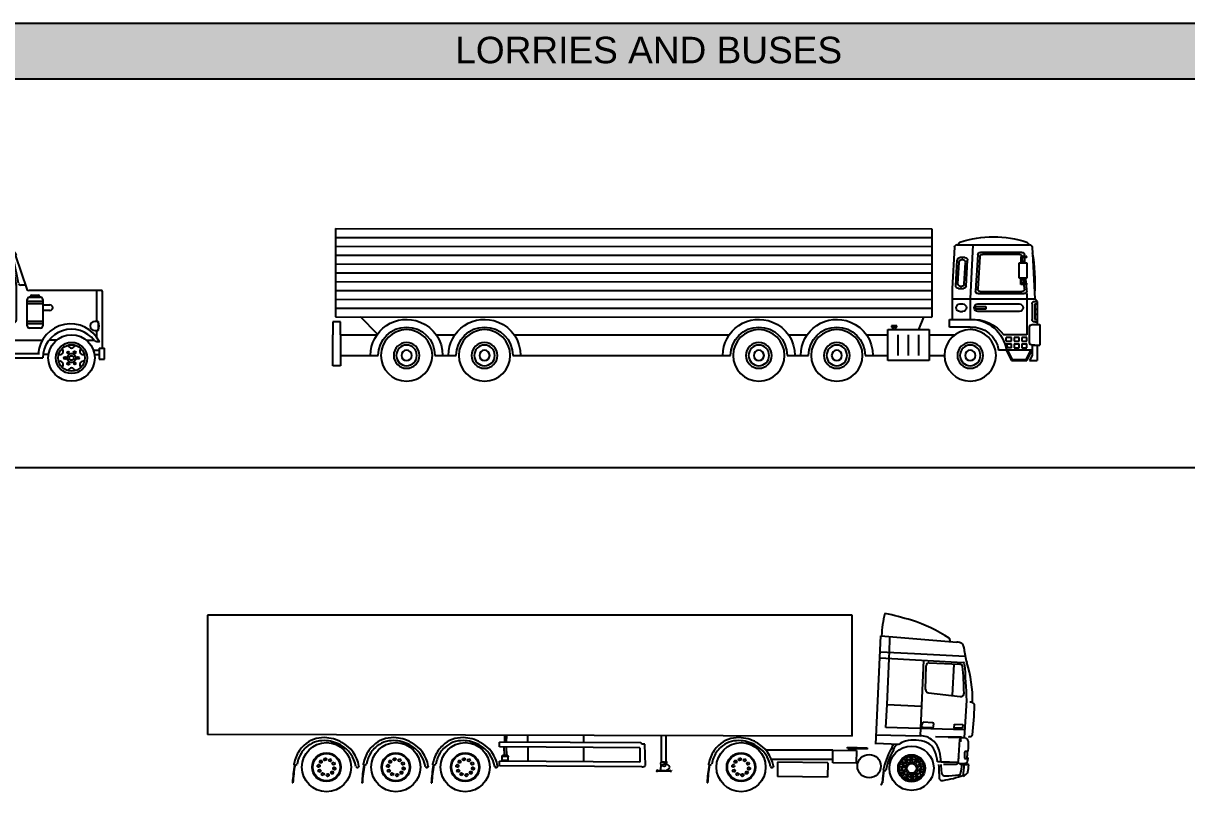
# Model space of a CAD drawing. Header units: millimetres. Extents: x 35403 to 155690, y 202798 to 276657.
# Drawn here: x 84953 to 111281, y 259260 to 276657 of the extents above; entities that cross this region are included whole.
import ezdxf

# ---------------------------------------------------------------- set-up
doc = ezdxf.new("R2010")
doc.units = ezdxf.units.MM
doc.layers.add('www.cad-blocks.net', color=7, linetype='Continuous')
doc.styles.get("Standard").update_dxf_attribs({"font": 'arial.ttf'})

# ---------------------------------------------------------------- blocks, each defined once
blk = doc.blocks.new('A$C00AA65D5')
at = {"linetype": 'ByBlock'}
for p, q in [((0, 1200), (0, 4650)), ((0, 4650), (13500, 4650)), ((13500, 4650), (13500, 1200)), ((13975, 4275), (13975, 1125)), ((14675, 3625), (14125, 3625)), ((14650, 3575), (14775, 3575)), ((14775, 3575), (14675, 3625)), ((14775, 3575), (14975, 3225)), ((15012, 3525), (15012, 2963)), ((15087, 3525), (15012, 3525)), ((15087, 2963), (15087, 3525)), ((15012, 3213), (14975, 3225)), ((15128, 3165), (15087, 3192)), ((15012, 3050), (14025, 3050)), ((15125, 2963), (14975, 2963)), ((14975, 2963), (14975, 1038)), ((15100, 3050), (15087, 3050)), ((15125, 950), (15125, 2963)), ((15150, 1025), (15150, 3123)), ((15257, 2925), (16239, 2925)), ((15175, 1950), (15207, 2877)), ((15300, 2225), (15300, 2725)), ((15350, 2775), (16107, 2775)), ((15950, 2175), (15950, 2775)), ((16157, 2733), (16252, 2234)), ((16352, 2215), (16234, 2779)), ((16270, 2837), (16301, 2845)), ((16280, 2839), (16539, 2084)), ((16286, 2890), (16301, 2845)), ((16203, 2175), (15350, 2175)), ((16508, 2175), (16401, 2175)), ((15175, 1950), (15175, 850)), ((18225, 2050), (16586, 2050)), ((18125, 1350), (18125, 2050)), ((18250, 750), (18250, 2025)), ((18150, 1350), (18075, 1350)), ((18150, 1350), (18150, 1150)), ((13500, 1200), (0, 1200)), ((1125, 1200), (1137, 1100)), ((1137, 1100), (3712, 1100)), ((1137, 1100), (1137, 963)), ((1362, 1100), (1253, 1003)), ((3487, 1100), (3597, 1003)), ((3725, 1200), (3712, 1100)), ((13032, 1195), (13073, 1195)), ((13095, 1183), (13073, 1195)), ((14025, 1075), (14975, 1075)), ((18075, 1150), (18150, 1150)), ((18125, 1000), (18125, 1150)), ((1150, 888), (1150, 175)), ((1175, 863), (1262, 863)), ((1262, 863), (1262, 890)), ((1337, 889), (1406, 872)), ((2219, 841), (2378, 867)), ((2472, 867), (2631, 841)), ((3444, 872), (3513, 889)), ((11692, 950), (11200, 950)), ((11200, 650), (11200, 950)), ((11425, 888), (11425, 175)), ((12212, 1052), (12956, 1029)), ((12224, 1000), (12976, 1000)), ((12892, 950), (12308, 950)), ((14022, 950), (13508, 950)), ((14825, 1025), (14050, 1025)), ((15100, 1025), (14925, 1025)), ((15250, 950), (16050, 950)), ((15250, 950), (15250, 525)), ((16050, 950), (16050, 525)), ((11312, 650), (11200, 650)), ((11312, 600), (11312, 750)), ((11425, 598), (11412, 600)), ((11479, 591), (11450, 595)), ((13724, 551), (13808, 560)), ((13875, 567), (14011, 583)), ((15147, 650), (15250, 650)), ((16050, 625), (16825, 625)), ((18175, 750), (18300, 750)), ((18175, 750), (18175, 500)), ((18300, 500), (18300, 750)), ((12524, 500), (12676, 500)), ((14050, 425), (15100, 425)), ((15250, 525), (16900, 525)), ((18175, 500), (18300, 500)), ((1150, 175), (1175, 175)), ((11425, 175), (11450, 175))]:
    blk.add_line(p, q, dxfattribs=at)
for p, q in [((14800, 3150), (14550, 3625)), ((14850, 3200), (14650, 3575)), ((15012, 3189), (14800, 3150)), ((14975, 3225), (14850, 3200)), ((14750, 2900), (14200, 2900)), ((16050, 2925), (16050, 3000)), ((14125, 2825), (14125, 1275)), ((14825, 1275), (14825, 2825)), ((15250, 1375), (15250, 2725)), ((15350, 2825), (16091, 2825)), ((16189, 2742), (16299, 2184)), ((16300, 2174), (16300, 1375)), ((16550, 1250), (16550, 1850)), ((16600, 1900), (16850, 1900)), ((16625, 1900), (16625, 1925)), ((16650, 1950), (16800, 1950)), ((16825, 1925), (16825, 1900)), ((16900, 1850), (16900, 1250)), ((16900, 1800), (16550, 1800)), ((16900, 1750), (16550, 1750)), ((16900, 1725), (17062, 1725)), ((17062, 1600), (16900, 1600)), ((16250, 1325), (15300, 1325)), ((15337, 1500), (15437, 1500)), ((15337, 1400), (15337, 1500)), ((15437, 1400), (15337, 1400)), ((15362, 1500), (15362, 1400)), ((15437, 1500), (15437, 1400)), ((16900, 1350), (16550, 1350)), ((25, 550), (25, 1200)), ((125, 1125), (125, 550)), ((1362, 1100), (1412, 925)), ((2350, 925), (2375, 1100)), ((2500, 925), (2475, 1100)), ((3487, 1100), (3437, 925)), ((7200, 1025), (7325, 1225)), ((7500, 1200), (7500, 875)), ((7550, 875), (7550, 1200)), ((7600, 1075), (8650, 1075)), ((8700, 875), (8700, 1200)), ((8750, 875), (8750, 1200)), ((9525, 1200), (9825, 1025)), ((10625, 1200), (10475, 1025)), ((12400, 1175), (12400, 1125)), ((12400, 1175), (12550, 1175)), ((12400, 1125), (12800, 1150)), ((12525, 1175), (12525, 1200)), ((12800, 1175), (12650, 1175)), ((12675, 1175), (12675, 1200)), ((12800, 1150), (12800, 1175)), ((14200, 1200), (14750, 1200)), ((16900, 1300), (16550, 1300)), ((16850, 1200), (16600, 1200)), ((1125, 1025), (125, 1025)), ((1137, 963), (1112, 963)), ((1112, 963), (1112, 863)), ((1112, 863), (1150, 863)), ((1175, 888), (1175, 175)), ((1412, 925), (1330, 886)), ((1373, 906), (1425, 893)), ((1408, 923), (1447, 913)), ((1412, 925), (1460, 925)), ((2140, 925), (2350, 925)), ((2181, 886), (2351, 913)), ((2201, 864), (2359, 889)), ((2491, 889), (2649, 864)), ((2499, 913), (2669, 886)), ((2500, 925), (2710, 925)), ((3390, 925), (3437, 925)), ((3403, 913), (3442, 923)), ((3425, 893), (3477, 906)), ((3437, 925), (3520, 886)), ((3625, 1025), (7200, 1025)), ((7600, 1025), (8650, 1025)), ((7600, 975), (8650, 975)), ((7600, 925), (8650, 925)), ((7600, 875), (8650, 875)), ((7600, 825), (8650, 825)), ((9825, 1025), (10475, 1025)), ((10300, 600), (9946, 1025)), ((10300, 678), (10011, 1025)), ((10300, 1025), (10300, 678)), ((10400, 475), (10400, 1025)), ((11425, 875), (11200, 875)), ((11450, 888), (11450, 175)), ((11609, 875), (11450, 875)), ((12809, 875), (12391, 875)), ((12525, 1042), (12525, 1000)), ((12675, 1000), (12675, 1038)), ((14012, 875), (13591, 875)), ((14050, 1025), (14050, 425)), ((14825, 1050), (14825, 984)), ((14925, 1050), (14925, 984)), ((15100, 425), (15100, 1025)), ((15126, 950), (15175, 950)), ((15138, 875), (15175, 875)), ((15350, 950), (15350, 525)), ((15450, 800), (15450, 575)), ((15450, 800), (15850, 800)), ((15850, 800), (15850, 575)), ((15950, 950), (15950, 525)), ((16050, 925), (16875, 925)), ((17210, 925), (17049, 925)), ((17890, 925), (18053, 925)), ((125, 700), (25, 700)), ((125, 550), (25, 550)), ((8650, 775), (7600, 775)), ((7650, 725), (8600, 725)), ((10300, 600), (10300, 475)), ((11312, 725), (11200, 725)), ((11312, 750), (11412, 750)), ((11412, 750), (11412, 600)), ((11425, 725), (11412, 725)), ((11425, 648), (11412, 650)), ((11425, 623), (11412, 625)), ((11414, 675), (11424, 674)), ((11515, 725), (11450, 725)), ((11488, 640), (11450, 645)), ((11483, 616), (11450, 620)), ((11452, 670), (11492, 665)), ((12550, 725), (12485, 725)), ((12505, 669), (12548, 675)), ((12550, 650), (12511, 645)), ((12550, 625), (12516, 621)), ((12550, 600), (12520, 596)), ((12524, 550), (12676, 550)), ((12550, 600), (12550, 750)), ((12550, 750), (12650, 750)), ((12650, 750), (12650, 600)), ((12715, 725), (12650, 725)), ((12650, 650), (12689, 645)), ((12650, 625), (12684, 621)), ((12650, 600), (12680, 596)), ((12695, 669), (12652, 675)), ((13787, 725), (13685, 725)), ((13787, 725), (13685, 725)), ((13708, 665), (13786, 675)), ((13787, 650), (13712, 640)), ((13787, 625), (13717, 616)), ((13787, 600), (13721, 591)), ((13787, 750), (13887, 750)), ((13787, 600), (13787, 750)), ((13887, 750), (13887, 600)), ((14000, 725), (13887, 725)), ((14003, 650), (13887, 650)), ((13887, 618), (14005, 630)), ((15150, 725), (15250, 725)), ((15450, 575), (15850, 575)), ((17030, 600), (16904, 600)), ((18045, 700), (18175, 700)), ((18070, 600), (18175, 600))]:
    blk.add_line(p, q)
blk.add_lwpolyline([(14875, 1075, 0.051099), (14855, 1073, 0.064948), (14840, 1068, 0.104203), (14828, 1058, 0.174705), (14825, 1050, 0.174705), (14828, 1042, 0.104203), (14840, 1032, 0.064948), (14855, 1027, 0.051099), (14875, 1025, 0.051099), (14895, 1027, 0.064948), (14910, 1032, 0.104203), (14922, 1042, 0.174705), (14925, 1050, 0.174705), (14922, 1058, 0.104203), (14910, 1068, 0.064948), (14895, 1073, 0.051099)], format="xyb", close=True, dxfattribs=at)
for points in [[(14800, 984, 0.174705), (14809, 959, 0.104203), (14828, 944, 0.064948), (14850, 936, 0.051099), (14875, 934, 0.051099), (14900, 936, 0.064948), (14922, 944, 0.104203), (14941, 959, 0.174705), (14950, 984, 0.174705)], [(14825, 984, 0.174705), (14828, 975, 0.104203), (14840, 966, 0.064948), (14855, 961, 0.051099), (14875, 959, 0.051099), (14895, 961, 0.064948), (14910, 966, 0.104203), (14922, 975, 0.174705), (14925, 984, 0.174705)]]:
    blk.add_lwpolyline(points, format="xyb")
for centre, radius in [((1162, 913), 25), ((1800, 525), 525), ((1800, 525), 354), ((3050, 525), 525), ((3050, 525), 354), ((11437, 913), 25), ((12000, 525), 525), ((12000, 525), 354), ((13200, 525), 525), ((13200, 525), 354), ((17550, 525), 525), ((17550, 525), 354), ((1800, 525), 100), ((3050, 525), 100), ((12000, 525), 100), ((13200, 525), 100), ((17550, 525), 100)]:
    blk.add_circle(centre, radius, dxfattribs=at)
for centre, radius in [((1300, 950), 25), ((1800, 525), 300), ((2425, 925), 25), ((3050, 525), 300), ((3550, 950), 25), ((12000, 525), 300), ((13200, 525), 300), ((17550, 525), 300), ((1654, 527), 25), ((1729, 652), 25), ((1800, 525), 50), ((1875, 650), 25), ((1946, 523), 25), ((2904, 527), 25), ((2979, 652), 25), ((3050, 525), 50), ((3125, 650), 25), ((3196, 523), 25), ((11362, 600), 25), ((11854, 523), 25), ((11925, 650), 25), ((12000, 525), 50), ((12071, 652), 25), ((12146, 527), 25), ((12600, 600), 25), ((13054, 523), 25), ((13125, 650), 25), ((13200, 525), 50), ((13271, 652), 25), ((13346, 527), 25), ((13837, 600), 25), ((17404, 523), 25), ((17475, 650), 25), ((17550, 525), 50), ((17621, 652), 25), ((17696, 527), 25), ((1725, 400), 25), ((1871, 398), 25), ((2975, 400), 25), ((3121, 398), 25), ((10350, 378), 103), ((10350, 378), 50), ((11929, 398), 25), ((12075, 400), 25), ((13129, 398), 25), ((13275, 400), 25), ((17479, 398), 25), ((17625, 400), 25)]:
    blk.add_circle(centre, radius)
for centre, radius, start, end in [((14391, 4621), 541, 219.7813, 246.4789), ((13730, 3180), 1044, 25.2036, 64.7964), ((15100, 3123), 50, 0, 56.3099), ((14025, 3000), 50, 90, 180), ((15100, 3000), 50, 0, 90), ((15257, 2875), 50, 90, 178.0234), ((16239, 2875), 50, 18.0042, 90), ((15350, 2725), 50, 90, 180), ((16107, 2725), 50, 8.8807, 90), ((16283, 2788), 50, 104.7436, 190.6197), ((15350, 2225), 50, 180, 270), ((16203, 2225), 50, 270, 10.796), ((16401, 2225), 50, 191.8164, 270), ((16586, 2100), 50, 198.9123, 270), ((18225, 2025), 25, 0, 90), ((18075, 1250), 100, 90, 270), ((17962, 1250), 212, 331.9275, 28.0725), ((12219, 1090), 38.8, 101.3099, 258.6901), ((12430, 3508), 2391, 264.7674, 284.5833), ((12887, 1232), 214, 288.7478, 346.8571), ((14025, 1125), 50, 180, 270), ((17526, 567), 731, 26.3446, 175.448), ((17550, 525), 650, 36.9127, 180), ((1300, 950), 70.7, 131.5857, 295.3195), ((2425, 925), 75, 180, 0), ((3550, 950), 70.7, 244.6805, 48.4143), ((14925, 725), 925, 161.0754, 198.9246), ((14225, 725), 925, 341.0754, 18.9246), ((18216, 1313), 423, 249.8918, 265.3383), ((11362, 600), 50, 180, 0)]:
    blk.add_arc(centre, radius, start, end, dxfattribs=at)
for centre, radius, start, end in [((14200, 2825), 75, 90, 180), ((14750, 2825), 75, 0, 90), ((16112, 2688), 319, 101.3099, 131.8202), ((16050, 2925), 75, 0, 90), ((15350, 2725), 100, 90, 180), ((16091, 2725), 100, 9.6888, 90), ((16250, 2174), 50, 0, 11.1368), ((16600, 1850), 50, 90, 180), ((16650, 1925), 25, 90, 180), ((16800, 1925), 25, 0, 90), ((16850, 1850), 50, 0, 90), ((17062, 1663), 62.5, 270, 90), ((15300, 1375), 50, 180, 270), ((16250, 1375), 50, 270, 0), ((8025, 925), 451, 160.56, 199.44), ((8225, 925), 451, 340.56, 19.44), ((14200, 1275), 75, 180, 270), ((14750, 1275), 75, 270, 0), ((16600, 1250), 50, 180, 270), ((16850, 1250), 50, 270, 0), ((1800, 825), 75, 189.5941, 350.4059), ((3050, 825), 75, 189.5941, 350.4059), ((7650, 875), 150, 180, 270), ((7650, 875), 100, 180, 270), ((8600, 875), 150, 270, 0), ((8600, 875), 100, 270, 0), ((12000, 825), 75, 189.5941, 350.4059), ((13200, 825), 75, 189.5941, 350.4059), ((15250, 850), 75, 180, 270), ((17550, 825), 75, 189.5941, 350.4059), ((1540, 675), 75, 249.5941, 50.4059), ((2060, 675), 75, 129.5941, 290.4059), ((2790, 675), 75, 249.5941, 50.4059), ((3310, 675), 75, 129.5941, 290.4059), ((11740, 675), 75, 249.5941, 50.4059), ((12260, 675), 75, 129.5941, 290.4059), ((12600, 600), 50, 180, 0), ((12940, 675), 75, 249.5941, 50.4059), ((13460, 675), 75, 129.5941, 290.4059), ((13837, 600), 50, 180, 0), ((17290, 675), 75, 249.5941, 50.4059), ((17810, 675), 75, 129.5941, 290.4059), ((1540, 375), 75, 309.5941, 110.4059), ((1800, 225), 75, 9.5941, 170.4059), ((2060, 375), 75, 69.5941, 230.4059), ((2790, 375), 75, 309.5941, 110.4059), ((3050, 225), 75, 9.5941, 170.4059), ((3310, 375), 75, 69.5941, 230.4059), ((11740, 375), 75, 309.5941, 110.4059), ((12000, 225), 75, 9.5941, 170.4059), ((12260, 375), 75, 69.5941, 230.4059), ((12940, 375), 75, 309.5941, 110.4059), ((13200, 225), 75, 9.5941, 170.4059), ((13460, 375), 75, 69.5941, 230.4059), ((17290, 375), 75, 309.5941, 110.4059), ((17550, 225), 75, 9.5941, 170.4059), ((17810, 375), 75, 69.5941, 230.4059)]:
    blk.add_arc(centre, radius, start, end)
blk = doc.blocks.new('TRAIL16L')
at = {"color": 7, "linetype": 'Continuous'}
for p, q in [((14.361, 3.454), (0.871, 3.452)), ((0.871, 3.452), (0.872, 1.452)), ((14.361, 3.454), (14.361, 1.454)), ((14.361, 3.254), (0.871, 3.252)), ((-1.399, 3.035), (-1.458, 1.866)), ((-1.341, 3.09), (-1.283, 3.148)), ((0.295, 3.09), (-1.341, 3.09)), ((-1.17, 2.915), (-0.23, 2.915)), ((-0.058, 3.09), (0, 1.866)), ((0.292, 3.09), (0.233, 3.148)), ((0.353, 3.035), (0.408, 2.099)), ((14.361, 3.054), (0.871, 3.052)), ((-1.283, 2.822), (-1.143, 2.822)), ((-1.283, 2.799), (-1.283, 2.822)), ((-1.283, 2.799), (-1.166, 2.799)), ((-1.239, 2.682), (-1.283, 2.682)), ((-1.283, 2.682), (-1.283, 2.332)), ((-1.239, 2.682), (-1.232, 2.799)), ((-1.108, 2.682), (-1.239, 2.682)), ((-1.23, 2.822), (-1.228, 2.861)), ((-1.192, 2.682), (-1.185, 2.799)), ((-1.166, 2.799), (-1.166, 2.682)), ((-1.143, 2.822), (-1.143, 2.682)), ((-1.126, 2.869), (-0.274, 2.869)), ((-1.108, 2.332), (-1.108, 2.682)), ((-0.215, 2.814), (-0.17, 2.091)), ((-0.171, 2.861), (-0.12, 2.044)), ((0.094, 2.154), (0.062, 2.737)), ((0.138, 2.201), (0.111, 2.69)), ((0.12, 2.799), (0.236, 2.799)), ((0.169, 2.752), (0.192, 2.752)), ((0.277, 2.207), (0.25, 2.697)), ((0.326, 2.16), (0.295, 2.743)), ((14.361, 2.854), (0.871, 2.852)), ((14.361, 2.654), (0.871, 2.652)), ((14.361, 2.454), (0.871, 2.452)), ((-1.283, 2.332), (-1.108, 2.332)), ((-1.283, 2.216), (-1.166, 2.216)), ((-1.283, 2.192), (-1.283, 2.216)), ((-1.283, 2.192), (-1.143, 2.192)), ((-1.279, 2.044), (-1.27, 2.192)), ((-1.268, 2.216), (-1.261, 2.332)), ((-1.229, 2.091), (-1.223, 2.192)), ((-1.221, 2.216), (-1.214, 2.332)), ((-1.166, 2.216), (-1.166, 2.332)), ((-1.143, 2.192), (-1.143, 2.332)), ((0.219, 2.146), (0.196, 2.146)), ((14.361, 2.254), (0.871, 2.252)), ((-1.516, 1.807), (-1.458, 1.866)), ((0.408, 1.866), (-1.458, 1.866)), ((-1.283, 1.982), (-1.283, 1.049)), ((-0.179, 1.982), (-1.221, 1.982)), ((-0.228, 2.029), (-1.171, 2.029)), ((0, 1.866), (0, 1.399)), ((0.268, 2.099), (0.152, 2.099)), ((0.408, 2.099), (0.408, 1.399)), ((14.361, 2.054), (0.871, 2.052)), ((14.361, 1.854), (0.871, 1.852)), ((-1.516, 1.807), (-1.516, 1.283)), ((-1.458, 1.807), (-1.516, 1.807)), ((-1.458, 1.749), (-1.516, 1.749)), ((-1.458, 1.633), (-1.516, 1.633)), ((-1.458, 1.749), (-1.458, 1.399)), ((-1.399, 1.749), (-1.399, 1.399)), ((-0.175, 1.749), (-1.108, 1.749)), ((-0.35, 1.691), (-0.35, 1.633)), ((-0.117, 1.691), (-0.35, 1.691)), ((-0.35, 1.633), (-0.117, 1.633)), ((-0.117, 1.633), (-0.117, 1.691)), ((0.233, 1.749), (0.175, 1.749)), ((14.361, 1.654), (0.871, 1.652)), ((-1.458, 1.516), (-1.516, 1.516)), ((-1.458, 1.399), (-1.516, 1.399)), ((-1.458, 1.341), (-1.516, 1.341)), ((-1.108, 1.574), (-0.175, 1.574)), ((0.466, 1.399), (0, 1.399)), ((0.233, 1.574), (0.175, 1.574)), ((0.466, 1.224), (0.466, 1.399)), ((14.361, 1.454), (0.872, 1.452)), ((1.166, 1.166), (1.052, 1.452)), ((13.413, 1.066), (13.801, 1.454)), ((14.251, 1.049), (14.251, 1.341)), ((14.251, 1.341), (14.426, 1.341)), ((14.426, 1.341), (14.426, 1.049)), ((-1.399, 1.283), (-1.574, 1.283)), ((-1.574, 1.283), (-1.574, 0.816)), ((-1.341, 0.875), (-1.341, 1.224)), ((0, 1.224), (0.466, 1.224)), ((1.866, 1.166), (0.933, 1.166)), ((0.933, 1.166), (0.933, 0.466)), ((1.662, 1.224), (1.662, 1.254)), ((1.662, 1.254), (1.778, 1.254)), ((1.778, 1.224), (1.662, 1.224)), ((1.691, 1.166), (1.691, 1.224)), ((1.749, 1.224), (1.749, 1.166)), ((1.778, 1.254), (1.778, 1.224)), ((1.866, 0.466), (1.866, 1.166)), ((-1.399, 0.816), (-1.574, 0.816)), ((-1.516, 0.816), (-1.516, 0.466)), ((-1.458, 0.816), (-1.399, 0.816)), ((-1.399, 0.816), (-1.399, 0.583)), ((-1.283, 1.049), (-0.758, 1.049)), ((-1.283, 0.991), (-1.166, 0.991)), ((-1.283, 0.904), (-1.283, 0.991)), ((-1.166, 0.904), (-1.283, 0.904)), ((-1.283, 0.758), (-1.283, 0.845)), ((-1.166, 0.845), (-1.283, 0.845)), ((-1.166, 0.991), (-1.166, 0.904)), ((-1.166, 0.845), (-1.166, 0.758)), ((-1.108, 0.991), (-0.991, 0.991)), ((-1.108, 0.904), (-1.108, 0.991)), ((-0.991, 0.904), (-1.108, 0.904)), ((-1.108, 0.758), (-1.108, 0.845)), ((-0.991, 0.845), (-1.108, 0.845)), ((-0.991, 0.991), (-0.991, 0.904)), ((-0.991, 0.845), (-0.991, 0.758)), ((-0.933, 0.991), (-0.816, 0.991)), ((-0.933, 0.904), (-0.933, 0.991)), ((-0.816, 0.904), (-0.933, 0.904)), ((-0.933, 0.758), (-0.933, 0.845)), ((-0.816, 0.845), (-0.933, 0.845)), ((-0.816, 0.904), (-0.816, 0.991)), ((0.933, 1.049), (0.35, 1.049)), ((1.166, 0.583), (1.166, 1.049)), ((1.399, 0.583), (1.399, 1.049)), ((1.633, 0.583), (1.633, 1.049)), ((2.349, 1.049), (1.866, 1.049)), ((4.113, 1.049), (3.689, 1.049)), ((4.113, 1.049), (3.689, 1.049)), ((10.321, 1.049), (5.453, 1.049)), ((12.085, 1.049), (11.661, 1.049)), ((14.251, 1.049), (13.425, 1.049)), ((14.251, 1.049), (14.251, 0.35)), ((14.426, 0.583), (14.426, 1.049)), ((-1.399, 0.7), (-0.816, 0.7)), ((-1.283, 0.466), (-1.399, 0.7)), ((-1.399, 0.583), (-1.341, 0.466)), ((-1.268, 0.49), (-1.373, 0.7)), ((-1.166, 0.758), (-1.283, 0.758)), ((-0.991, 0.758), (-1.108, 0.758)), ((-0.842, 0.7), (-0.947, 0.49)), ((-0.933, 0.758), (-0.839, 0.758)), ((-0.816, 0.7), (-0.933, 0.466)), ((-0.816, 0.7), (-0.641, 0.7)), ((0.933, 0.583), (0.583, 0.583)), ((2.203, 0.583), (1.866, 0.583)), ((2.378, 0.583), (2.203, 0.583)), ((3.967, 0.583), (3.66, 0.583)), ((3.835, 0.583), (3.66, 0.583)), ((3.967, 0.583), (3.835, 0.583)), ((4.142, 0.583), (3.967, 0.583)), ((5.599, 0.583), (5.425, 0.583)), ((10.35, 0.583), (5.599, 0.583)), ((10.35, 0.583), (10.175, 0.583)), ((11.807, 0.583), (11.632, 0.583)), ((11.939, 0.583), (11.632, 0.583)), ((12.114, 0.583), (11.939, 0.583)), ((13.571, 0.583), (13.396, 0.583)), ((14.251, 0.583), (13.571, 0.583)), ((14.426, 0.35), (14.426, 0.583)), ((-1.341, 0.466), (-1.516, 0.466)), ((-0.933, 0.466), (-1.283, 0.466)), ((-0.947, 0.49), (-1.268, 0.49)), ((0.933, 0.466), (1.866, 0.466)), ((14.251, 0.35), (14.426, 0.35))]:
    blk.add_line(p, q, dxfattribs=at)
for centre, radius in [((0, 0.583), 0.583), ((3.019, 0.583), 0.583), ((4.783, 0.583), 0.583), ((10.991, 0.583), 0.583), ((12.755, 0.583), 0.583), ((0, 0.583), 0.292), ((0, 0.583), 0.233), ((3.019, 0.583), 0.292), ((3.019, 0.583), 0.233), ((4.783, 0.583), 0.292), ((4.783, 0.583), 0.233), ((10.991, 0.583), 0.292), ((10.991, 0.583), 0.233), ((12.755, 0.583), 0.292), ((12.755, 0.583), 0.233), ((0, 0.583), 0.117), ((3.019, 0.583), 0.117), ((4.783, 0.583), 0.117), ((10.991, 0.583), 0.117), ((12.755, 0.583), 0.117)]:
    blk.add_circle(centre, radius, dxfattribs=at)
for centre, radius, start, end in [((-0.525, 0.758), 2.508, 72.4076, 107.592), ((2.307, 2.262), 3.769, 170.014, 184.262), ((-1.341, 3.032), 0.0583, 90, 177.138), ((-1.17, 2.857), 0.0583, 90, 176.424), ((-0.23, 2.857), 0.0583, 3.5763, 90), ((0.295, 3.032), 0.0583, 3.3665, 90), ((-1.126, 2.81), 0.0583, 90, 168.463), ((-0.274, 2.81), 0.0583, 3.5763, 90), ((0.12, 2.74), 0.0583, 90, 183.135), ((0.169, 2.694), 0.0583, 90, 183.135), ((0.192, 2.694), 0.0583, 3.1345, 90), ((0.236, 2.74), 0.0583, 3.1345, 90), ((0.152, 2.157), 0.0583, 183.135, 270), ((0.196, 2.204), 0.0583, 183.135, 270), ((0.219, 2.204), 0.0583, 270, 3.1345), ((0.268, 2.157), 0.0583, 270, 3.1345), ((-1.221, 2.041), 0.0583, 176.424, 270), ((-1.171, 2.087), 0.0583, 176.424, 270), ((-0.228, 2.087), 0.0583, 270, 3.5763), ((-0.179, 2.041), 0.0583, 270, 3.5763), ((-1.458, 1.749), 0.0583, 0, 90), ((-1.108, 1.662), 0.0875, 90, 270), ((-0.175, 1.662), 0.0875, 270, 90), ((0.175, 1.662), 0.0875, 90, 270), ((0.233, 1.662), 0.0875, 270, 89.9349), ((-1.458, 1.399), 0.0583, 270, 0), ((-0.015, 0.59), 0.809, 88.9677, 172.235), ((-0.054, 0.521), 0.88, 86.4744, 143.076), ((3.019, 0.583), 0.816, 112.178, 180), ((3.019, 0.583), 0.816, 0, 112.178), ((4.783, 0.583), 0.816, 112.178, 180), ((4.783, 0.583), 0.816, 0, 112.178), ((10.991, 0.583), 0.816, 112.178, 180), ((10.991, 0.583), 0.816, 0, 112.178), ((12.755, 0.583), 0.816, 112.178, 180), ((12.755, 0.583), 0.816, 0, 112.178), ((-1.399, 1.224), 0.0583, 0, 90), ((-0.038, 0.617), 0.609, 86.4105, 172.168), ((3.019, 0.583), 0.641, 0, 180), ((4.783, 0.583), 0.641, 0, 180), ((10.991, 0.583), 0.641, 0, 180), ((12.755, 0.583), 0.641, 0, 180), ((-1.399, 0.875), 0.0583, 270, 0), ((-0.015, 0.59), 0.841, 162.35, 168.507)]:
    blk.add_arc(centre, radius, start, end, dxfattribs=at)
blk = doc.blocks.new('A$C0F814487')
at = {"xscale": -1000, "yscale": 1000, "zscale": 1000}
blk.add_blockref('TRAIL16L', (14426, 0), dxfattribs=at)
blk = doc.blocks.new('A$C30D46B09')
for p, q in [((14587, 0), (0, 0)), ((0, 0), (0, -2701)), ((14587, -2734), (14587, 0)), ((15126, -2922), (15240, -469)), ((15240, -469), (16961, -607)), ((15217, -968), (17102, -1067)), ((15223, -831), (16003, -866)), ((15383, -2024), (15425, -979)), ((16003, -866), (17148, -929)), ((16201, -1020), (16125, -2730)), ((16250, -1680), (16266, -1143)), ((16332, -1076), (17018, -1110)), ((16861, -1819), (16896, -1104)), ((16316, -1754), (17031, -1839)), ((15351, -2540), (15383, -2024)), ((15383, -2024), (16155, -2058)), ((17130, -2764), (17181, -1927)), ((17142, -2591), (15351, -2540)), ((16169, -2516), (16171, -2457)), ((16395, -2547), (16195, -2541)), ((16410, -2433), (16201, -2422)), ((16432, -2514), (16434, -2459)), ((16899, -2557), (16902, -2467)), ((17089, -2560), (16899, -2557)), ((16902, -2467), (17095, -2471)), ((17095, -2471), (17089, -2560)), ((14587, -2734), (0, -2701)), ((6611, -2982), (6612, -2874)), ((9810, -2892), (6612, -2874)), ((6724, -2716), (6723, -2875)), ((6764, -2717), (6763, -2875)), ((7252, -2878), (7252, -2718)), ((8516, -2881), (8516, -2720)), ((9830, -2918), (9810, -2892)), ((10272, -3328), (10274, -2724)), ((10381, -3314), (10382, -2725)), ((15136, -2705), (16125, -2730)), ((17067, -2761), (16476, -2749)), ((17046, -2772), (16761, -2767)), ((17002, -3175), (17027, -2811)), ((17067, -2761), (17130, -2764)), ((17139, -2777), (17072, -2773)), ((9787, -3000), (6611, -2982)), ((6724, -3171), (6718, -2982)), ((6763, -2983), (6770, -3170)), ((7254, -3310), (7256, -2985)), ((8518, -3317), (8519, -2992)), ((9787, -3000), (9786, -3324)), ((9901, -2919), (9830, -2918)), ((9914, -3400), (9901, -2919)), ((14154, -3054), (12639, -3054)), ((14148, -3343), (14154, -3054)), ((14154, -3054), (14687, -3065)), ((14489, -3024), (14487, -2986)), ((14487, -2986), (14928, -3000)), ((14926, -3035), (14489, -3024)), ((14687, -3065), (14676, -3350)), ((14928, -3000), (14927, -3035)), ((15644, -2927), (15127, -2904)), ((15531, -3036), (15492, -3027)), ((9786, -3324), (6609, -3306)), ((6609, -3410), (6609, -3306)), ((9829, -3434), (6609, -3410)), ((6669, -3307), (6667, -3193)), ((6667, -3193), (6791, -3195)), ((6796, -3288), (6668, -3289)), ((6678, -3168), (6800, -3167)), ((6678, -3193), (6678, -3168)), ((6709, -3307), (6709, -3289)), ((6792, -3205), (6791, -3195)), ((6803, -3206), (6792, -3205)), ((6794, -3205), (6796, -3288)), ((6800, -3167), (6803, -3206)), ((10256, -3369), (10255, -3518)), ((10406, -3350), (10381, -3314)), ((10390, -3366), (10406, -3350)), ((14149, -3268), (12767, -3268)), ((12903, -3327), (12900, -3653)), ((14035, -3339), (12903, -3327)), ((14035, -3339), (14032, -3664)), ((14676, -3350), (14148, -3343)), ((15716, -3389), (15672, -3374)), ((15750, -3325), (15712, -3297)), ((15782, -3290), (15752, -3254)), ((15844, -3251), (15826, -3208)), ((15890, -3237), (15881, -3191)), ((15962, -3235), (15968, -3188)), ((16009, -3245), (16024, -3201)), ((16073, -3279), (16101, -3242)), ((16108, -3312), (16143, -3281)), ((16147, -3373), (16189, -3355)), ((16161, -3419), (16206, -3411)), ((16600, -3320), (16519, -3318)), ((16600, -3320), (16790, -3322)), ((16790, -3322), (16973, -3324)), ((10167, -3504), (10157, -3521)), ((10184, -3518), (10167, -3504)), ((10351, -3519), (10184, -3518)), ((10476, -3535), (10184, -3533)), ((10492, -3506), (10503, -3522)), ((14032, -3664), (12900, -3653)), ((15298, -3511), (15279, -3700)), ((15303, -3511), (15283, -3701)), ((15705, -3436), (15659, -3430)), ((15708, -3508), (15662, -3517)), ((15722, -3554), (15679, -3572)), ((15760, -3615), (15725, -3646)), ((15795, -3648), (15767, -3685)), ((15859, -3682), (15844, -3726)), ((16024, -3676), (16043, -3719)), ((16086, -3638), (16116, -3673)), ((16119, -3603), (16156, -3631)), ((16153, -3539), (16197, -3554)), ((16163, -3492), (16210, -3497)), ((1925, -3794), (1935, -3794)), ((3495, -3794), (3505, -3794)), ((5065, -3793), (5075, -3794)), ((11307, -3794), (11317, -3794)), ((15244, -3842), (15241, -3838)), ((15279, -3700), (15267, -3794)), ((15283, -3701), (15272, -3795)), ((15906, -3693), (15900, -3739)), ((15978, -3690), (15987, -3736))]:
    blk.add_line(p, q)
for points in [[(1964, -3390), (1960, -3383), (1960, -3370), (1962, -3359)], [(3427, -3414), (3426, -3422), (3424, -3428), (3421, -3433), (3419, -3436), (3417, -3439), (3414, -3441), (3412, -3442)], [(3534, -3390), (3530, -3383), (3530, -3370), (3532, -3359)], [(4997, -3414), (4996, -3422), (4994, -3428), (4991, -3433), (4989, -3436), (4987, -3439), (4984, -3441), (4982, -3442)], [(5104, -3390), (5100, -3383), (5100, -3370), (5102, -3359)], [(6567, -3414), (6566, -3422), (6564, -3428), (6561, -3433), (6559, -3436), (6557, -3439), (6554, -3441), (6552, -3442)], [(11346, -3390), (11342, -3383), (11342, -3370), (11344, -3359)], [(12809, -3414), (12808, -3422), (12806, -3428), (12803, -3433), (12801, -3436), (12799, -3439), (12796, -3441), (12794, -3442)]]:
    blk.add_lwpolyline(points)
for points in [[(2489, -3429), (2488, -3398), (2513, -3382), (2540, -3396), (2542, -3426), (2516, -3442)], [(2535, -3311), (2551, -3286), (2582, -3287), (2595, -3314), (2579, -3340), (2548, -3338)], [(2640, -3243), (2669, -3232), (2692, -3251), (2687, -3281), (2659, -3292), (2636, -3273)], [(2766, -3250), (2795, -3258), (2803, -3287), (2782, -3308), (2752, -3300), (2745, -3271)], [(2864, -3329), (2883, -3353), (2872, -3381), (2842, -3386), (2823, -3362), (2834, -3334)], [(4059, -3429), (4058, -3398), (4083, -3382), (4110, -3396), (4112, -3426), (4086, -3442)], [(4105, -3311), (4121, -3286), (4152, -3287), (4165, -3314), (4149, -3340), (4118, -3338)], [(4210, -3243), (4239, -3232), (4262, -3251), (4257, -3281), (4229, -3292), (4205, -3273)], [(4336, -3250), (4365, -3258), (4373, -3287), (4352, -3308), (4322, -3300), (4314, -3271)], [(4434, -3329), (4453, -3353), (4442, -3381), (4412, -3386), (4393, -3362), (4404, -3334)], [(5629, -3429), (5628, -3398), (5653, -3382), (5680, -3396), (5682, -3426), (5656, -3442)], [(5675, -3311), (5691, -3286), (5722, -3287), (5735, -3314), (5719, -3340), (5688, -3338)], [(5780, -3243), (5809, -3232), (5832, -3251), (5827, -3281), (5799, -3292), (5775, -3273)], [(5906, -3250), (5935, -3258), (5943, -3287), (5921, -3308), (5892, -3300), (5884, -3271)], [(6004, -3329), (6023, -3353), (6012, -3381), (5982, -3386), (5963, -3362), (5974, -3334)], [(11871, -3429), (11870, -3398), (11895, -3382), (11922, -3396), (11924, -3426), (11898, -3442)], [(11917, -3311), (11933, -3286), (11964, -3287), (11977, -3314), (11961, -3340), (11930, -3338)], [(12022, -3243), (12051, -3232), (12074, -3251), (12069, -3281), (12041, -3292), (12018, -3273)], [(12148, -3250), (12177, -3258), (12185, -3287), (12164, -3308), (12134, -3300), (12127, -3271)], [(12246, -3329), (12265, -3353), (12254, -3381), (12224, -3386), (12205, -3362), (12216, -3334)], [(15775, -3455), (15756, -3432), (15767, -3403), (15797, -3399), (15816, -3422), (15805, -3451)], [(15810, -3363), (15809, -3333), (15834, -3317), (15861, -3331), (15863, -3361), (15837, -3377)], [(15893, -3310), (15909, -3284), (15940, -3286), (15953, -3313), (15937, -3339), (15907, -3337)], [(15991, -3315), (16020, -3304), (16043, -3323), (16038, -3353), (16010, -3364), (15986, -3345)], [(16068, -3377), (16097, -3385), (16105, -3414), (16083, -3436), (16054, -3428), (16046, -3398)], [(2522, -3550), (2503, -3527), (2514, -3498), (2544, -3494), (2563, -3517), (2552, -3545)], [(2619, -3630), (2590, -3622), (2582, -3592), (2604, -3571), (2633, -3579), (2641, -3608)], [(2745, -3636), (2717, -3647), (2693, -3628), (2698, -3598), (2726, -3587), (2750, -3606)], [(2851, -3568), (2834, -3593), (2804, -3592), (2790, -3565), (2807, -3539), (2837, -3541)], [(2896, -3451), (2898, -3481), (2872, -3497), (2845, -3484), (2844, -3453), (2869, -3437)], [(4092, -3550), (4073, -3527), (4084, -3498), (4114, -3494), (4133, -3517), (4122, -3545)], [(4189, -3630), (4160, -3622), (4152, -3592), (4174, -3571), (4203, -3579), (4211, -3608)], [(4315, -3636), (4287, -3647), (4263, -3628), (4268, -3598), (4296, -3587), (4320, -3606)], [(4421, -3568), (4404, -3593), (4374, -3592), (4360, -3565), (4377, -3539), (4407, -3541)], [(4466, -3451), (4467, -3481), (4442, -3497), (4415, -3484), (4413, -3453), (4439, -3437)], [(5662, -3550), (5643, -3527), (5654, -3498), (5684, -3494), (5703, -3517), (5692, -3545)], [(5759, -3630), (5730, -3622), (5722, -3592), (5744, -3571), (5773, -3579), (5781, -3608)], [(5885, -3636), (5857, -3647), (5833, -3628), (5838, -3598), (5866, -3587), (5890, -3606)], [(5991, -3568), (5974, -3593), (5944, -3592), (5930, -3565), (5947, -3539), (5977, -3541)], [(6036, -3451), (6037, -3481), (6012, -3497), (5985, -3484), (5983, -3453), (6009, -3437)], [(11904, -3550), (11885, -3527), (11896, -3498), (11926, -3494), (11945, -3517), (11934, -3545)], [(12001, -3630), (11972, -3622), (11964, -3592), (11986, -3571), (12015, -3579), (12023, -3608)], [(12127, -3636), (12099, -3647), (12075, -3628), (12080, -3598), (12108, -3587), (12132, -3606)], [(12233, -3568), (12216, -3593), (12186, -3592), (12172, -3565), (12189, -3539), (12219, -3541)], [(12278, -3451), (12280, -3481), (12254, -3497), (12227, -3484), (12226, -3453), (12251, -3437)], [(15801, -3550), (15771, -3543), (15763, -3513), (15785, -3492), (15814, -3500), (15822, -3529)], [(15877, -3612), (15849, -3623), (15825, -3604), (15830, -3574), (15858, -3563), (15882, -3582)], [(15975, -3618), (15959, -3643), (15928, -3641), (15915, -3614), (15931, -3589), (15962, -3591)], [(16058, -3564), (16059, -3594), (16034, -3611), (16007, -3597), (16005, -3567), (16031, -3550)], [(16093, -3472), (16112, -3496), (16101, -3524), (16071, -3529), (16052, -3505), (16063, -3477)]]:
    blk.add_lwpolyline(points, close=True)
for centre, radius in [((2693, -3440), 556), ((4263, -3440), 556), ((5833, -3440), 556), ((12075, -3440), 556), ((2693, -3440), 325), ((2693, -3440), 310), ((4263, -3440), 325), ((4263, -3440), 310), ((5833, -3440), 325), ((5833, -3440), 310), ((12075, -3440), 325), ((12075, -3440), 310), ((14973, -3417), 265), ((15934, -3464), 502), ((15934, -3464), 307), ((10336, -3394), 33.3), ((15934, -3464), 277), ((15934, -3464), 203), ((15934, -3464), 109)]:
    blk.add_circle(centre, radius)
for centre, radius, start, end in [((17446, -536), 2192, 164.7111, 178.2721), ((13982, -6402), 6583, 72.769, 78.1675), ((14969, -3220), 3252, 56.0795, 72.769), ((15302, -537), 141, 358.6565, 21.9482), ((16759, -553), 40, 353.302, 51.1298), ((1202, -207), 14244, 356.8926, 358.6565), ((17294, -616), 500, 173.302, 177.515), ((16962, -797), 190, 56.1034, 90.55), ((17008, -729), 107, 29.3781, 56.1034), ((16959, -756), 164, 358.724, 29.3781), ((18576, -632), 1459, 185.0184, 197.3574), ((16330, -1140), 64.1, 88.0803, 181.8568), ((17026, -1177), 67, 22.161, 97.0084), ((11173, -1765), 5947, 359.9801, 5.9195), ((17085, -1119), 54.7, 24.8133, 71.3517), ((3156, -2303), 14030, 1.5367, 4.9328), ((14419, -1931), 2896, 359.1612, 17.3574), ((16322, -1682), 72.1, 178.0628, 264.6577), ((17046, -1766), 74.2, 258.3971, 359.2011), ((17256, -2125), 155, 55.4663, 92.4883), ((8993, -1758), 8372, 353.4652, 358.0666), ((17327, -2022), 30.7, 11.9719, 55.4663), ((17207, -2048), 153, 2.7488, 11.9719), ((16203, -2508), 34.6, 193.4078, 256.6551), ((16205, -2456), 34.1, 96.2043, 181.5817), ((16399, -2514), 33, 262.2972, 358.8432), ((16402, -2464), 32.6, 9.4988, 75.7713), ((2631, -3430), 659, 88.5643, 132.6897), ((2631, -3430), 592, 88.5643, 132.6897), ((2626, -3630), 792, 61.1588, 88.5643), ((2626, -3630), 859, 61.1588, 88.5643), ((2668, -3553), 772, 10.4443, 61.1588), ((4201, -3430), 659, 88.5643, 132.6897), ((4201, -3430), 592, 88.5643, 132.6897), ((4196, -3630), 792, 61.1588, 88.5643), ((4196, -3630), 859, 61.1588, 88.5643), ((4238, -3553), 772, 10.4443, 61.1588), ((5771, -3430), 659, 88.5643, 132.6897), ((5771, -3430), 592, 88.5643, 132.6897), ((5766, -3630), 792, 61.1588, 88.5643), ((5766, -3630), 859, 61.1588, 88.5643), ((5808, -3553), 772, 10.4443, 61.1588), ((12013, -3430), 659, 88.5643, 132.6897), ((12013, -3430), 592, 88.5643, 132.6897), ((12008, -3630), 792, 61.1588, 88.5643), ((12008, -3630), 859, 61.1588, 88.5643), ((12050, -3553), 772, 10.4443, 61.1588), ((15901, -3254), 416, 104.965, 128.2165), ((15991, -3597), 771, 86.2793, 104.8324), ((16030, -3416), 588, 65.787, 88.9381), ((16131, -3164), 434, 49.2386, 90.8017), ((16141, -3195), 340, 20.1041, 67.6134), ((16149, -3165), 423, 10.5384, 51.2103), ((17107, -2825), 80.9, 135.9779, 169.7427), ((17060, -2866), 22.6, 126.6748, 187.1773), ((17085, -2818), 42.8, 165.8418, 207.5925), ((17085, -2813), 42.2, 108.5302, 173.3845), ((17037, -2843), 10.6, 332.4075, 27.5925), ((17068, -2787), 26.4, 92.4306, 135.9779), ((16934, -3042), 345, 34.8984, 50.006), ((12308, -2741), 4919, 356.2462, 358.4965), ((17179, -2870), 45.8, 355.2702, 34.8984), ((17239, -2763), 11.9, 101.3729, 184.8268), ((17261, -2870), 121, 89.6701, 101.3729), ((17262, -2698), 50.2, 269.6701, 345.475), ((2691, -3483), 740, 145.4583, 170.3632), ((2691, -3483), 672, 145.4583, 170.3632), ((2661, -3462), 703, 132.6897, 145.4583), ((2661, -3462), 636, 132.6897, 145.4583), ((2668, -3553), 705, 10.4443, 61.1588), ((4261, -3483), 740, 145.4583, 170.3632), ((4261, -3483), 672, 145.4583, 170.3632), ((4231, -3462), 703, 132.6897, 145.4583), ((4231, -3462), 636, 132.6897, 145.4583), ((4238, -3553), 705, 10.4443, 61.1588), ((5831, -3483), 740, 145.4583, 170.3632), ((5831, -3483), 672, 145.4583, 170.3632), ((5801, -3462), 703, 132.6897, 145.4583), ((5801, -3462), 636, 132.6897, 145.4583), ((5808, -3553), 705, 10.4443, 61.1588), ((12073, -3483), 740, 145.4583, 170.3632), ((12073, -3483), 672, 145.4583, 170.3632), ((12043, -3462), 703, 132.6897, 145.4583), ((12043, -3462), 636, 132.6897, 145.4583), ((12050, -3553), 705, 10.4443, 61.1588), ((16930, -3841), 1671, 150.6763, 168.5753), ((16724, -3754), 1392, 148.9549, 169.992), ((15967, -3224), 534, 145.5489, 157.7658), ((15691, -3089), 178, 113.8492, 161.9306), ((15427, -3456), 1101, 7.1926, 20.1041), ((14895, -3459), 1711, 4.661, 12.5217), ((17475, -3181), 348, 164.367, 189.591), ((17175, -3206), 124, 84.675, 106.5235), ((17191, -3058), 25.8, 259.9513, 346.7629), ((14093, -2835), 3122, 352.5955, 355.5165), ((4835, -3932), 2913, 169.3029, 177.2685), ((4835, -3932), 2903, 169.3029, 177.2685), ((1983, -3336), 56.7, 250.626, 323.1996), ((6405, -3932), 2913, 169.3029, 177.2685), ((6405, -3932), 2903, 169.3029, 177.2685), ((3552, -3336), 56.7, 250.626, 323.1996), ((7975, -3932), 2913, 169.3029, 177.2685), ((7975, -3932), 2903, 169.3029, 177.2685), ((5122, -3336), 56.7, 250.626, 323.1996), ((9840, -3338), 96.7, 263.6744, 320.219), ((10304, -3358), 49.9, 146.0152, 192.3931), ((10306, -3471), 148, 74.68, 106.9878), ((9849, -3979), 818, 41.154, 52.6039), ((14217, -3932), 2913, 169.3029, 177.2685), ((14217, -3932), 2903, 169.3029, 177.2685), ((11364, -3336), 56.7, 250.626, 323.1996), ((15934, -3464), 231, 143.0293, 161.0535), ((15934, -3464), 231, 113.0293, 131.0535), ((15934, -3464), 231, 83.0293, 101.0535), ((15934, -3464), 231, 53.0293, 71.0535), ((15934, -3464), 231, 23.0293, 41.0535), ((15934, -3464), 231, 353.0293, 11.0535), ((15565, -3517), 993, 356.0531, 8.0422), ((18306, -3331), 1712, 181.625, 187.719), ((16843, 47), 3422, 266.8587, 270.9818), ((16902, -3247), 128, 269.8818, 304.1586), ((16973, -3307), 17.1, 271.5766, 357.2693), ((16987, -3373), 25.1, 37.4329, 123.0233), ((17308, -3289), 318, 166.6559, 183.33), ((16849, -3180), 153, 346.6559, 1.9105), ((17091, -3210), 170, 240.6427, 283.4681), ((17067, -2740), 616, 267.1594, 280.6331), ((15807, -3259), 1277, 345.4528, 354.5703), ((14510, -3233), 2624, 351.0277, 356.929), ((17153, -3191), 186, 262.9237, 291.3591), ((17159, -3181), 64, 245.3684, 310.3624), ((17171, -3326), 21.6, 295.5661, 3.0579), ((17577, -3339), 385, 165.3712, 177.9542), ((15483, -3250), 1750, 350.1853, 355.5707), ((17183, -3387), 44.3, 3.0906, 32.0472), ((3395, -3407), 39.3, 208.8646, 294.7506), ((4965, -3407), 39.3, 208.8646, 294.7506), ((6535, -3407), 39.3, 208.8646, 294.7506), ((10178, -3510), 23.6, 206.6916, 284.3162), ((10312, -3342), 181, 282.4702, 327.0374), ((10381, -3065), 455, 266.2695, 284.1755), ((10481, -3512), 23.6, 255.6838, 333.3084), ((12777, -3407), 39.3, 208.8646, 294.7506), ((15332, -3276), 237, 260.1831, 275.0262), ((15934, -3464), 231, 173.0293, 191.0535), ((15934, -3464), 231, 203.0293, 221.0535), ((15934, -3464), 231, 233.0293, 251.0535), ((15934, -3464), 231, 293.0293, 311.0535), ((15934, -3464), 231, 323.0293, 341.0535), ((16987, -3624), 433, 174.8443, 189.1099), ((16688, -3556), 78.2, 183.3781, 280.7744), ((16384, -1787), 1969, 277.6778, 291.5334), ((16745, -2015), 1619, 268.4914, 279.2216), ((17000, -3568), 44.8, 275.6877, 345.4528), ((16998, -3399), 264, 293.1301, 318.8062), ((17165, -3545), 42.1, 318.8062, 356.0555), ((15202, -3785), 65.4, 306.6286, 352.1296), ((15202, -3785), 70.1, 306.6286, 352.1296), ((15934, -3464), 231, 263.0293, 281.0535), ((16619, -3678), 60.9, 193.9312, 259.5608), ((16630, -3615), 125, 259.5608, 277.8083)]:
    blk.add_arc(centre, radius, start, end)
at = {"extrusion": (0, 0, -1)}
blk.add_ellipse((17203, -3236), major_axis=(2.36, -5.85), ratio=0.69484, start_param=2.708791, end_param=6.283185, dxfattribs=at)
blk = doc.blocks.new('FORMAT')
at = {"layer": 'www.cad-blocks.net', "true_color": 0x546d8e}
h = blk.add_hatch(color=155, dxfattribs=at)
h.set_gradient(color1=(68, 68, 68), color2=(84, 109, 142), tint=1)
h.paths.add_polyline_path([(155690, 275400), (155690, 276657), (39877, 276657), (39877, 275400)])
at = {"layer": 'www.cad-blocks.net', "color": 155, "true_color": 0x546d8e}
for p, q in [((39877, 276657), (155690, 276657)), ((39877, 275400), (155690, 275400)), ((39877, 275400), (155690, 275400)), ((42130, 266599), (155690, 266599))]:
    blk.add_line(p, q, dxfattribs=at)
at = {"layer": 'www.cad-blocks.net', "insert": (94728, 276352), "char_height": 600, "attachment_point": 1}
blk.add_mtext_dynamic_manual_height_columns('{\\C255;\\c16777215;LORRIES AND BUSES}', width=25984.47, gutter_width=12.5, heights=[0], dxfattribs=at)

msp = doc.modelspace()

# ---------------------------------------------------------------- block references
for name, p in [('A$C00AA65D5', (68495, 268555)), ('A$C0F814487', (91956, 268555)), ('A$C30D46B09', (89121, 263256))]:
    msp.add_blockref(name, p)
at = {"layer": 'www.cad-blocks.net'}
msp.add_blockref('FORMAT', (0, 0), dxfattribs=at)

doc.saveas('drawing.dxf')
